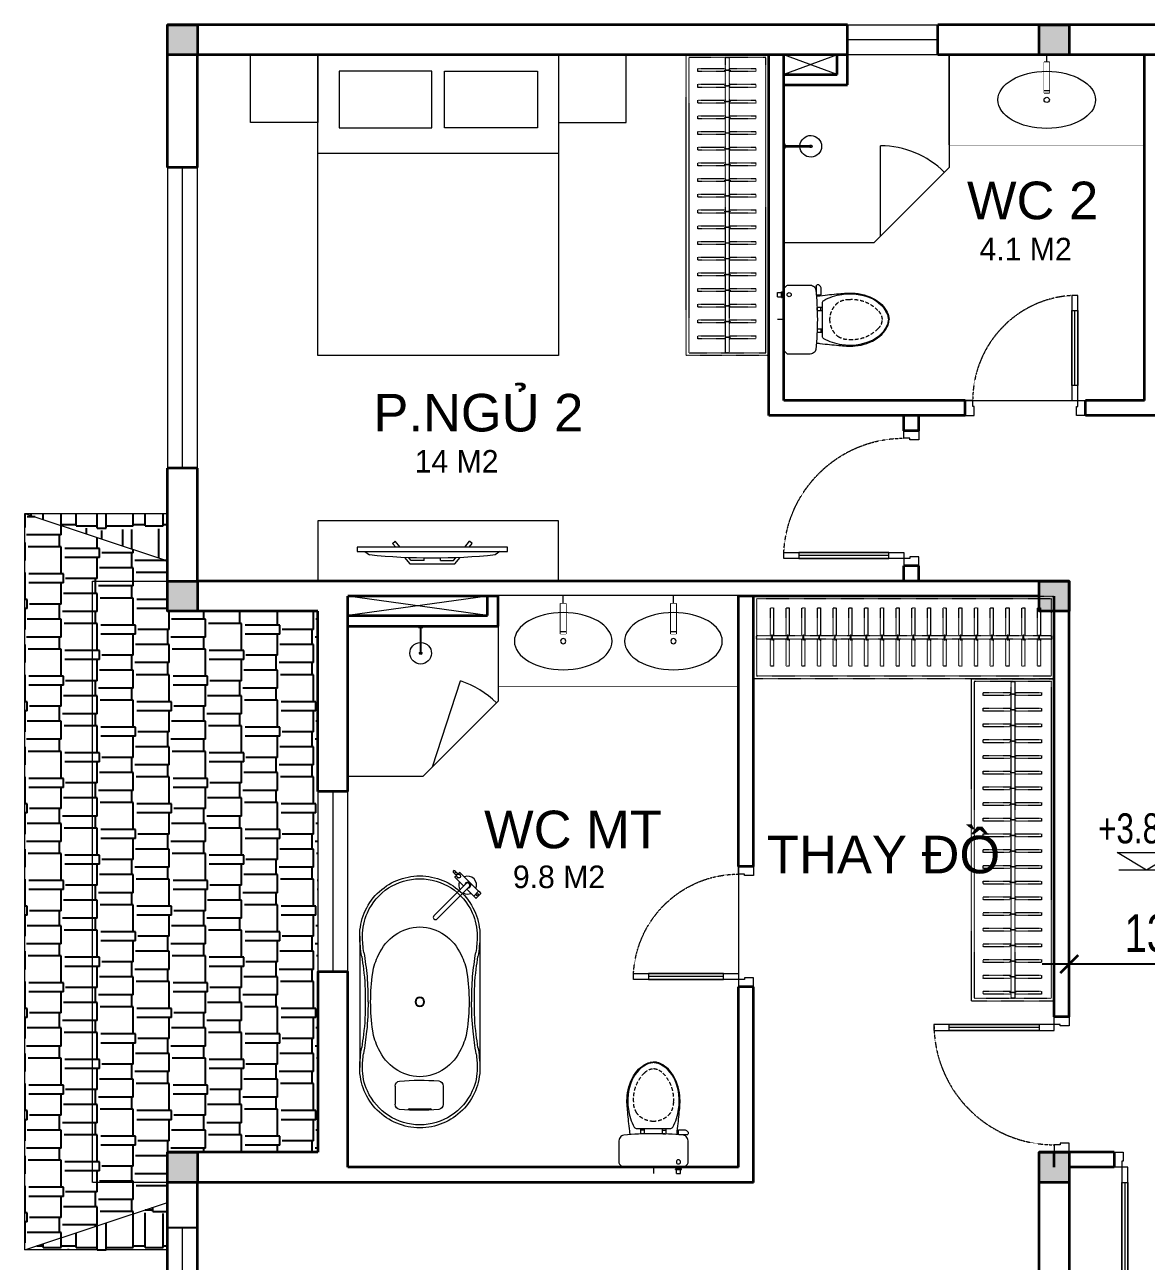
# Model space of a CAD drawing. Header units: millimetres. Extents: x 33748 to 451939, y -263262 to 62681.
# Drawn here: x 210159 to 217622, y -181150 to -172924 of the extents above; entities that cross this region are included whole.
import ezdxf

# ---------------------------------------------------------------- set-up
doc = ezdxf.new("R2010")
doc.units = ezdxf.units.MM
doc.header["$PDMODE"] = 98
for name, pattern in [('DASHED', [0.75, 0.5, -0.25]), ('HIDDEN', [0.375, 0.25, -0.125]), ('X-5M-G-MB PHONGNGU$0$HIDDEN2', [0.1875, 0.125, -0.0625]), ('xref-thap C (mb tang 32-2)$0$HIDDEN', [0.375, 0.25, -0.125]), ('Xref-VCMT-BT3 - tuong bao$0$HIDDEN', [0.375, 0.25, -0.125])]:
    doc.linetypes.add(name, pattern=pattern)
doc.layers.get('Defpoints').update_dxf_attribs({"color": 202, "lineweight": 13})
for name, color, linetype, lineweight in [('-CONCRETE', 1, 'Continuous', 35), ('-DOOR', 137, 'Continuous', 9), ('-FURNITURE', 46, 'Continuous', 9), ('-HIDE', 3, 'HIDDEN', 13), ('-KH', 143, 'Continuous', 13), ('-LINE1', 7, 'Continuous', 18), ('-TEXT', 7, 'Continuous', 15), ('-WALL', 4, 'Continuous', 35), ('Bighome_khuat', 251, 'DASHED', 5)]:
    doc.layers.add(name, color=color, linetype=linetype, lineweight=lineweight)
for name, color, linetype in [('-HATCH CONCRETE', 54, 'Continuous'), ('12. NET DIM', 9, 'Continuous'), ('13. NET HATCH', 252, 'Continuous'), ('TEXT25', 2, 'Continuous')]:
    doc.layers.add(name, color=color, linetype=linetype)
doc.styles.add('1', font='arial.ttf')
doc.styles.add('AVANH', font='', dxfattribs={"width": 0.8})
doc.styles.get("Standard").update_dxf_attribs({"font": 'arial.ttf'})
doc.styles.add('T1', font='', dxfattribs={"height": 200})
doc.styles.get('AVANH').set_extended_font_data('.VnAvantH')
doc.styles.get('T1').set_extended_font_data('VNgeometric Light')
doc.dimstyles.new('C_100A3', dxfattribs={"dimscale": 100, "dimtxt": 2.5, "dimasz": 1.2, "dimexe": 1.8, "dimexo": 0, "dimgap": 0.75, "dimtad": 1, "dimdec": 0, "dimzin": 0, "dimdsep": 46, "dimtxsty": 'AVANH', "dimblk": 'ARCHTICK', "dimcen": 0, "dimdle": 1.8, "dimclrd": 256, "dimclre": 256, "dimclrt": 7, "dimadec": 0, "dimazin": 0, "dimtfac": 0.0001, "dimtdec": 0, "dimtix": 1, "dimtmove": 2, "dimatfit": 3, "dimldrblk": 'ARCHTICK', "dimfxl": 1.8, "dimtolj": 1, "dimtzin": 0, "dimarcsym": 0})

# ---------------------------------------------------------------- blocks, each defined once
blk = doc.blocks.new('Sink_Cicle')
blk.add_lwpolyline([(17.5, -50), (-17.5, -50), (-17.5, -252.3), (17.5, -252.3)], close=True)
blk.add_circle((0, -300), 17.5)
at = {"layer": 'Defpoints'}
blk.add_line((0, -100), (0, 0), dxfattribs=at)
blk.add_wipeout([(17.5, -50), (-17.5, -50), (-17.5, -252.3), (17.5, -252.3)])
at = {"layer": '-FURNITURE', "linetype": 'Continuous'}
blk.add_ellipse((0, -300), major_axis=(-325, 0), ratio=0.584615, dxfattribs=at)
blk.add_line((-17.5, -237.3), (17.5, -237.3))
blk = doc.blocks.new('*U256')
at = {"ltscale": 300}
blk.add_lwpolyline([(0, 0), (1300, 0), (1300, -600), (0, -600)], close=True, dxfattribs=at)
blk.add_wipeout([(0, 0), (1300, 0), (1300, -600), (0, -600)], dxfattribs=at)
blk.add_blockref('Sink_Cicle', (650, 0), dxfattribs=at)
blk = doc.blocks.new('A$C52EE6B0C')
for p, q in [((-17.21, 15.73), (17.22, 15.73)), ((-17.21, -15.76), (17.25, -15.76))]:
    blk.add_line(p, q)
for radius in [1.2, 1.06]:
    blk.add_circle((0, -0.01), radius)
for centre, radius, start, end in [((-17.24, -0.01), 15.75, 90, 180.006), ((-17.21, 0), 15.03, 114.0143, 180.0588), ((-17.26, 0.1), 14.92, 89.8926, 114.0143), ((-18.18, -21.57), 37.31, 80.3254, 88.5595), ((-17.86, -16.41), 31.44, 80.9553, 88.8517), ((3.49, 116.01), 102.69, 260.8064, 264.3565), ((10, 158.8), 145.24, 261.3218, 262.6566), ((-0.88, 77.07), 62.8, 262.9723, 270.8035), ((-0.44, 89.41), 75.84, 265.3361, 270.3355), ((0.89, 77.07), 62.8, 269.1965, 277.0277), ((0.58, 84.46), 70.9, 269.5363, 275.751), ((-18.44, 226.88), 214.55, 276.9922, 278.5968), ((-9.99, 158.8), 145.24, 277.3434, 278.6782), ((18.19, -21.57), 37.31, 91.4405, 99.6746), ((17.5, -11.01), 26.04, 90.5716, 98.5262), ((17.38, 0.65), 14.38, 65.524, 90.5716), ((17.25, -0.01), 15.75, 359.994, 90), ((17.03, -0.12), 15.22, 0.4019, 65.524), ((-7.45, -0.4), 12.19, 113.3669, 178.172), ((-5.42, -2.21), 14.69, 98.5198, 117.8513), ((-0.26, -36.68), 49.55, 89.6984, 98.5198), ((0.27, -36.68), 49.55, 81.4802, 90.3016), ((5.43, -2.21), 14.69, 62.1487, 81.4802), ((7.46, -0.4), 12.19, 1.828, 66.6331), ((28.3, 2.77), 0.286, 160.8079, 185.6776), ((1.03, 0.06), 27.11, 359.8448, 5.6776), ((28.15, 2.82), 0.123, 123.4741, 160.8079), ((28.12, 2.87), 0.0732, 85.7912, 123.4741), ((28.11, 2.83), 0.109, 39.0943, 85.7912), ((27.99, 2.72), 0.275, 4.9413, 41.0024), ((1.84, 0.05), 26.56, 359.8607, 5.8154), ((-17.24, -0.02), 15.75, 179.994, 270), ((-17.21, -0.03), 15.03, 179.9411, 245.9857), ((-7.45, 0.37), 12.19, 181.828, 246.6331), ((7.46, 0.37), 12.19, 293.3669, 358.172), ((17.25, -0.02), 15.75, 270, 0.006), ((17.03, 0.09), 15.22, 294.476, 359.5981), ((1.03, -0.09), 27.11, 354.3224, 0.1552), ((28.3, -2.8), 0.286, 174.3224, 199.1921), ((28.15, -2.85), 0.123, 199.1921, 236.5259), ((28.12, -2.89), 0.0732, 236.5259, 274.2088), ((28.11, -2.86), 0.109, 274.2088, 320.9057), ((27.99, -2.75), 0.275, 318.9976, 355.0587), ((1.84, -0.08), 26.56, 354.1846, 0.1393), ((-5.42, 2.18), 14.69, 242.1487, 261.4802), ((-0.26, 36.65), 49.55, 261.4802, 270.3016), ((0.27, 36.65), 49.55, 269.6984, 278.5198), ((5.43, 2.18), 14.69, 278.5198, 297.8513), ((-17.26, -0.13), 14.92, 245.9857, 270.1074), ((-18.18, 21.54), 37.31, 271.4405, 279.6746), ((-17.86, 16.38), 31.44, 271.1483, 279.0447), ((3.49, -116.04), 102.69, 95.6435, 99.1936), ((10, -158.82), 145.24, 97.3434, 98.6782), ((-0.88, -77.1), 62.8, 89.1965, 97.0277), ((-0.44, -89.44), 75.84, 89.6645, 94.6639), ((0.58, -84.49), 70.9, 84.249, 90.4637), ((0.89, -77.1), 62.8, 82.9723, 90.8035), ((-18.44, -226.91), 214.55, 81.4032, 83.0078), ((-9.99, -158.82), 145.24, 81.3218, 82.6566), ((18.19, 21.54), 37.31, 260.3254, 268.5595), ((17.5, 10.99), 26.04, 261.4738, 269.4284), ((17.38, -0.67), 14.38, 269.4284, 294.476)]:
    blk.add_arc(centre, radius, start, end)
at = {"layer": 'Defpoints'}
for tag, p in [('MODELNUMBER', (0, 0)), ('TRADENAME', (0, 0)), ('PRODUCT', (0, 0)), ('MATERIAL', (0, -0.01))]:
    blk.add_attdef(tag, p, '', height=0.001, dxfattribs=at)
blk = doc.blocks.new('A$C4D835AF5')
at = {"layer": '-FURNITURE', "ltscale": 8}
for p, q in [((-3.94, 0.33), (-3.94, 0.87)), ((-3.86, 0.31), (-3.92, 0.31)), ((3.15, 0.91), (-3.9, 0.91)), ((-3.55, 0.46), (-3.55, 0.49)), ((-3.34, 0.49), (-3.34, 0.46)), ((-0.59, 0), (-0.59, -12.09)), ((0.59, 0), (0.59, -12.09)), ((3.15, -0.91), (3.15, 0.91)), ((3.17, 0.9), (3.15, 0.9)), ((3.17, -0.9), (3.17, 0.9)), ((3.19, 0.91), (3.98, 0.91)), ((4, -0.89), (4, 0.89)), ((-3.94, -0.87), (-3.94, -0.33)), ((-3.86, -0.31), (-3.92, -0.31)), ((-0.59, -0.91), (-3.9, -0.91)), ((-3.7, -0.45), (-3.7, -0.42)), ((-3.63, -0.46), (-3.62, -0.45)), ((-3.59, -0.47), (-3.59, -0.46)), ((-3.52, -0.47), (-3.52, -0.47)), ((-3.48, -0.49), (-3.49, -0.47)), ((-3.41, -0.49), (-3.4, -0.47)), ((-3.37, -0.47), (-3.37, -0.47)), ((-3.3, -0.47), (-3.3, -0.46)), ((-3.26, -0.46), (-3.27, -0.45)), ((-3.19, -0.45), (-3.19, -0.42)), ((3.15, -0.91), (0.59, -0.91)), ((3.17, -0.9), (3.15, -0.9)), ((3.19, -0.91), (3.98, -0.91))]:
    blk.add_line(p, q, dxfattribs=at)
for radius in [0.311, 0.264]:
    blk.add_circle((3.58, 0), radius, dxfattribs=at)
for centre, radius, start, end in [((-5.16, 0), 0.25, 92.2606, 178.0931), ((-5.17, -0.01), 0.24, 175.3989, 267.6837), ((-5.41, -2528.91), 2529.16, 89.96608, 89.99458), ((-3.9, 0.87), 0.0394, 90, 180), ((-3.92, 0.33), 0.0197, 180, 270), ((-3.44, -0.18), 0.68, 90.0156, 98.8981), ((-3.45, -0.18), 0.68, 81.1019, 89.9843), ((0, 0), 2.36, 22.5403, 157.4597), ((0, 0), 0.787, 318.5904, 221.4096), ((0, 0), 0.591, 0, 180), ((3.19, 0.89), 0.0197, 90, 180), ((3.98, 0.89), 0.0197, 0, 90), ((-4.56, 275.44), 275.69, 269.8714, 270.1344), ((-3.92, -0.33), 0.0197, 90, 180), ((-3.9, -0.87), 0.0394, 180, 270), ((-3.69, -0.45), 0.0116, 184.9731, 258.0341), ((-3.65, -0.25), 0.212, 257.2816, 272.5837), ((-3.64, -0.45), 0.0113, 272.4657, 345.4476), ((-3.58, -0.47), 0.0111, 186.415, 247.4427), ((-3.54, -0.29), 0.191, 257.5175, 274.7853), ((-3.53, -0.47), 0.013, 270.8628, 343.9334), ((-3.47, -0.49), 0.0123, 192.379, 260.1423), ((-3.45, -0.3), 0.207, 262.2006, 277.9341), ((-3.42, -0.49), 0.0113, 277.3078, 350.62), ((-3.36, -0.47), 0.012, 194.1286, 259.0417), ((-3.34, -0.27), 0.209, 264.2063, 279.0284), ((-3.31, -0.47), 0.013, 269.1876, 350.2219), ((-3.25, -0.45), 0.0111, 194.1922, 261.8514), ((-3.24, -0.24), 0.225, 267.1756, 281.6728), ((-3.2, -0.45), 0.0128, 280.6032, 352.1474), ((0, 0), 2.36, 202.5403, 255.4906), ((0, 0), 2.36, 284.5093, 337.4597), ((3.19, -0.89), 0.0197, 180, 270), ((3.98, -0.89), 0.0197, 270, 0), ((0, -12.09), 0.591, 180, 0)]:
    blk.add_arc(centre, radius, start, end, dxfattribs=at)
blk.add_ellipse((-3.44, 0), major_axis=(0.555, 0), ratio=0.849194, dxfattribs=at)
for tag, p in [('MODELNUMBER', (0, 0.01)), ('TRADENAME', (0, 0.01)), ('PRODUCT', (0, 0.01)), ('MATERIAL', (0, 0))]:
    blk.add_attdef(tag, p, '', height=0.001, dxfattribs=at)
blk = doc.blocks.new('A$C513779E1')
at = {"layer": '-FURNITURE', "ltscale": 5}
for p, q in [((-155.7, -560.1), (-155.7, -682.4)), ((164.3, -560.8), (164.3, -681.6))]:
    blk.add_line(p, q, dxfattribs=at)
for centre, radius, start, end in [((-121.5, -559.8), 34.2, 97.7975, 180.47864), ((-0.7, -2204.4), 1683.2, 85.38531, 94.27463), ((130.1, -560.6), 34.2, 359.55879, 82.23993), ((-121.5, -682.7), 34.2, 179.46505, 262.14619), ((-1.1, 961.9), 1683.2, 265.73815, 274.62744), ((130.1, -681.9), 34.2, 277.70376, 0.3849)]:
    blk.add_arc(centre, radius, start, end, dxfattribs=at)
at = {"layer": '-FURNITURE', "ltscale": 8}
ref = blk.add_blockref('A$C4D835AF5', (-319.2, 776.1), dxfattribs=dict(at, xscale=-25.08682081009749, yscale=25.08682081009749, zscale=25.08682081009749, rotation=45))
ref.add_attrib('MODELNUMBER', 'K-T97328-4', (-319.3, 776.3), dxfattribs={"layer": 'Defpoints', "height": 0.0251, "rotation": 225})
ref.add_attrib('TRADENAME', 'PURIST', (-319.2, 776.3), dxfattribs={"layer": 'Defpoints', "height": 0.0251, "rotation": 225})
ref.add_attrib('PRODUCT', 'BATH FILLER', (-319.2, 776.2), dxfattribs={"layer": 'Defpoints', "height": 0.0251, "rotation": 225})
ref.add_attrib('MATERIAL', 'PREMIUM MATERIALS', (-319.2, 776.2), dxfattribs={"layer": 'Defpoints', "height": 0.0251, "rotation": 225})
at = {"layer": '-FURNITURE', "xscale": 25.39829667096628, "yscale": 25.39829667096628, "zscale": 25.39829667096628, "rotation": 270}
blk.add_blockref('A$C52EE6B0C', (0, 0), dxfattribs=at).add_auto_attribs({'MODELNUMBER': 'K-1800', 'TRADENAME': 'ABRAZO', 'PRODUCT': 'BATH', 'MATERIAL': 'LITHOCAST'})
blk = doc.blocks.new('shower')
for points in [[(180919.3, -32316.5), (180912.3, -32316.5), (180912.3, -32146.6), (180919.3, -32146.6)], [(180929.4, -32326.6), (180902.3, -32326.6), (180902.3, -32316.5), (180929.4, -32316.5)]]:
    blk.add_lwpolyline(points, close=True)
for radius, start, end in [(72, 272.79067, 267.20933), (8.35, 294.83554, 245.16446)]:
    blk.add_arc((180915.8, -32146.6), radius, start, end)
blk = doc.blocks.new('A$C18091ED7')
for p, q in [((0, -42.1), (0, 0)), ((146.1, -26.6), (179.2, -26.6)), ((146.1, -26.6), (146.1, -30.2)), ((146.1, -30.2), (165.8, -30.2)), ((153.1, -36.8), (146.1, -30.2)), ((152.3, 0), (152.3, -26.6)), ((152.3, 0), (179.2, 0)), ((153.1, -36.8), (165.8, -36.8)), ((153.1, -39.7), (153.1, -36.8)), ((153.1, -39.7), (178.4, -39.7)), ((153.1, -39.7), (178.4, -39.7)), ((153.1, -39.7), (153.1, -42.1)), ((185.4, -30.2), (165.8, -30.2)), ((178.4, -36.8), (165.8, -36.8)), ((185.4, -30.2), (178.4, -36.8)), ((178.4, -36.8), (178.4, -39.7)), ((178.4, -39.7), (178.4, -42.1)), ((179.2, 0), (179.2, -26.6)), ((179.2, -26.6), (185.4, -26.6)), ((185.4, -26.6), (185.4, -30.2)), ((-83.3, -267.4), (-83.3, -300)), ((-83.3, -278.5), (-83.3, -287.6)), ((-60.9, -290), (-83.3, -290)), ((-62.9, -265.4), (-81.3, -265.4)), ((-60.9, -267.4), (-60.9, -300)), ((60.9, -267.4), (60.9, -300)), ((60.9, -290), (83.3, -290)), ((62.9, -265.4), (81.3, -265.4)), ((83.3, -267.4), (83.3, -300)), ((83.3, -278.5), (83.3, -287.6)), ((165.4, -262), (165.4, -289.7)), ((167.9, -259.5), (228.1, -259.5)), ((167.9, -292.2), (206.7, -292.2)), ((230.6, -274.3), (230.6, -262))]:
    blk.add_line(p, q)
for points in [[(230, -218.5, -0.137407), (225.5, -234.6), (221.8, -240.7, -0.236081), (198.3, -255.5, -0.051961), (-198.3, -255.5, -0.236081), (-221.8, -240.7), (-225.5, -234.6, -0.137407), (-230, -218.5), (-230, -72, -0.198912), (-226.4, -63.2), (-208.9, -45.8, -0.198912), (-200.1, -42.1), (0, -42.1), (200.1, -42.1, -0.198912), (208.9, -45.8), (226.4, -63.2, -0.198912), (230, -72)], [(144.1, -619, -0.212405), (26.3, -734.5, -0.027685), (-0.6, -738.6, -0.022279), (-26.3, -734.5, -0.212405), (-144.1, -619, -0.142796), (-167.2, -428, -0.093005), (-127.9, -309.1, -0.256439), (-111.2, -300), (0, -300), (111.2, -300, -0.256439), (127.9, -309.1, -0.093005), (167.2, -428, -0.142796)]]:
    blk.add_lwpolyline(points, format="xyb", close=True)
at = {"linetype": 'xref-thap C (mb tang 32-2)$0$HIDDEN', "ltscale": 100}
blk.add_lwpolyline([(61, -669, -0.199031), (0, -698.8, -0.199031), (-61, -669, -0.218924), (-131.9, -478.3, -0.153791), (-112.5, -404, -0.236701), (0, -347.6, -0.236701), (112.5, -404, -0.153791), (131.9, -478.3, -0.218924)], format="xyb", close=True, dxfattribs=at)
blk.add_circle((165.8, -78.4), 13.9)
for centre, radius, start, end in [((-81.3, -267.4), 1.98, 90, 180), ((-62.9, -267.4), 1.98, 0, 90), ((62.9, -267.4), 1.98, 90, 180), ((81.3, -267.4), 1.98, 0, 90), ((167.9, -262), 2.47, 90, 180), ((167.9, -289.7), 2.47, 180, 270), ((206.7, -276.7), 15.5, 270, 306.46585), ((168.4, -224.8), 80.1, 306.46585, 320.31229), ((228.1, -274.3), 2.47, 320.31229, 0)]:
    blk.add_arc(centre, radius, start, end)
for points in [[(-155.6, -259.5), (-156.6, -267.3), (-164.3, -328.4), (-169.2, -385.1), (-183.7, -527.8), (-135.6, -679.1), (-50.3, -735.2), (-19.7, -741.1), (0, -743.7)], [(155.6, -259.5), (156.6, -267.3), (164.3, -328.4), (169.2, -385.1), (183.7, -527.8), (135.6, -679.1), (50.3, -735.2), (19.7, -741.1), (0, -743.7)]]:
    blk.add_open_spline(points, degree=3, knots=[130.613938, 130.613938, 130.613938, 130.613938, 152.852109, 311.129351, 417.703951, 561.383393, 697.692632, 710.812262, 710.812262, 710.812262, 710.812262])
blk = doc.blocks.new('*U52')
at = {"color": 251}
blk.add_line((-70, 100), (-70, 600), dxfattribs=at)
for points in [[(-50, 0), (-50, 700), (-90, 700), (-90, 0)], [(-50, 100), (-90, 100), (-90, 600), (-50, 600)], [(-800, -100), (-740, -100), (-740, -40), (-750, -40), (-750, 0), (-800, 0)], [(0, -100), (-60, -100), (-60, -40), (-50, -40), (-50, 0), (0, 0)]]:
    blk.add_lwpolyline(points, close=True)
at = {"layer": 'Bighome_khuat', "linetype": 'Xref-VCMT-BT3 - tuong bao$0$HIDDEN'}
blk.add_arc((-50, 0), 700, 90, 180, dxfattribs=at)
blk = doc.blocks.new('DANH COT')
at = {"layer": '-KH'}
blk.add_line((0, 0), (368.1, 0), dxfattribs=at)
blk.add_lwpolyline([(379.3, 117.8), (-11.2, 117.8), (184, 0)], close=True, dxfattribs=at)
blk.add_solid([(184, 0), (184, 117.8), (379.3, 117.8), (184, 0)], dxfattribs=at)
at = {"layer": '-TEXT', "style": '1', "width": 0.75}
blk.add_attdef('CAODO', (-142.1, 177.9), '', height=180, dxfattribs=at)
blk = doc.blocks.new('*U53')
at = {"color": 251}
blk.add_line((-70, 100), (-70, 700), dxfattribs=at)
for points in [[(-50, 0), (-50, 800), (-90, 800), (-90, 0)], [(-50, 100), (-90, 100), (-90, 700), (-50, 700)], [(-900, -100), (-840, -100), (-840, -40), (-850, -40), (-850, 0), (-900, 0)], [(0, -100), (-60, -100), (-60, -40), (-50, -40), (-50, 0), (0, 0)]]:
    blk.add_lwpolyline(points, close=True)
at = {"layer": 'Bighome_khuat', "linetype": 'Xref-VCMT-BT3 - tuong bao$0$HIDDEN'}
blk.add_arc((-50, 0), 800, 90, 180, dxfattribs=at)
blk = doc.blocks.new('A$C32e20c34')
blk.add_line((657, 2050), (657, 450))
for points in [[(0, 2050), (450, 2050), (450, 2500), (0, 2500)], [(109, 1910), (485.5, 1910), (485.5, 1292.5), (109, 1292.5)], [(109, 590), (485.5, 590), (485.5, 1207.5), (109, 1207.5)], [(0, 450), (450, 450), (450, 0), (0, 0)]]:
    blk.add_lwpolyline(points, close=True)
blk.add_lwpolyline([(0, 2050), (2000, 2050), (2000, 450), (0, 450), (0, 2050)])
blk = doc.blocks.new('XR.MB.LM123$0$tvi 1')
blk.add_lwpolyline([(28.5, 0), (28.5, -1000), (0, -1000), (0, 0)], close=True)
for points in [[(28.5, -50.3), (52.4, -80.9)], [(-24.1, -235.6), (-39.1, -251.8)], [(0, -256), (-24.1, -235.6)], [(0, -284.8), (-39.1, -251.8)], [(69.7, -315.1), (111.2, -350.3), (111.2, -649.7), (69.7, -684.9)], [(89.1, -445.7), (89.1, -360), (70.9, -344.6)], [(89.1, -445.7), (73.5, -445.7)], [(89.1, -554.3), (89.1, -640), (70.9, -655.4)], [(89.1, -554.3), (73.5, -554.3)], [(0, -715.2), (-39.1, -748.2)], [(-24.1, -764.4), (-39.1, -748.2)], [(0, -744), (-24.1, -764.4)], [(28.5, -949.7), (52.4, -919.1)]]:
    blk.add_lwpolyline(points)
blk.add_arc((-4025.2, -500), 4099, 354.13109, 5.86891)
blk = doc.blocks.new('*U260')
at = {"linetype": 'X-5M-G-MB PHONGNGU$0$HIDDEN2'}
for points in [[(0, 600), (0, 0), (2182.2, 0), (2182.2, 600)], [(2162.2, 580), (2162.2, 20), (20, 20), (20, 580)], [(2162.2, 286.7), (2162.2, 313.1), (20, 313.1), (20, 286.7)], [(113.8, 319.2), (109.4, 319.2), (109.4, 280.4), (113.8, 280.4)], [(227.8, 319.2), (223.4, 319.2), (223.4, 280.4), (227.8, 280.4)], [(341.8, 319.2), (337.4, 319.2), (337.4, 280.4), (341.8, 280.4)], [(455.8, 319.2), (451.4, 319.2), (451.4, 280.4), (455.8, 280.4)], [(569.8, 319.2), (565.4, 319.2), (565.4, 280.4), (569.8, 280.4)], [(683.8, 319.2), (679.4, 319.2), (679.4, 280.4), (683.8, 280.4)], [(797.8, 319.2), (793.4, 319.2), (793.4, 280.4), (797.8, 280.4)], [(911.8, 319.2), (907.4, 319.2), (907.4, 280.4), (911.8, 280.4)], [(1025.8, 319.2), (1021.4, 319.2), (1021.4, 280.4), (1025.8, 280.4)], [(1139.8, 319.2), (1135.4, 319.2), (1135.4, 280.4), (1139.8, 280.4)], [(1253.8, 319.2), (1249.4, 319.2), (1249.4, 280.4), (1253.8, 280.4)], [(1367.8, 319.2), (1363.4, 319.2), (1363.4, 280.4), (1367.8, 280.4)], [(1481.8, 319.2), (1477.4, 319.2), (1477.4, 280.4), (1481.8, 280.4)], [(1595.8, 319.2), (1591.4, 319.2), (1591.4, 280.4), (1595.8, 280.4)], [(1709.8, 319.2), (1705.4, 319.2), (1705.4, 280.4), (1709.8, 280.4)], [(1823.8, 319.2), (1819.4, 319.2), (1819.4, 280.4), (1823.8, 280.4)], [(1937.8, 319.2), (1933.4, 319.2), (1933.4, 280.4), (1937.8, 280.4)], [(2051.8, 319.2), (2047.4, 319.2), (2047.4, 280.4), (2051.8, 280.4)]]:
    blk.add_lwpolyline(points, close=True, dxfattribs=at)
for points in [[(122.2, 313.1), (122.2, 515.2), (100.2, 515.2), (100.2, 313.1)], [(236.2, 313.1), (236.2, 515.2), (214.2, 515.2), (214.2, 313.1)], [(350.2, 313.1), (350.2, 515.2), (328.2, 515.2), (328.2, 313.1)], [(464.2, 313.1), (464.2, 515.2), (442.2, 515.2), (442.2, 313.1)], [(578.2, 313.1), (578.2, 515.2), (556.2, 515.2), (556.2, 313.1)], [(692.2, 313.1), (692.2, 515.2), (670.2, 515.2), (670.2, 313.1)], [(806.2, 313.1), (806.2, 515.2), (784.2, 515.2), (784.2, 313.1)], [(920.2, 313.1), (920.2, 515.2), (898.2, 515.2), (898.2, 313.1)], [(1034.2, 313.1), (1034.2, 515.2), (1012.2, 515.2), (1012.2, 313.1)], [(1148.2, 313.1), (1148.2, 515.2), (1126.2, 515.2), (1126.2, 313.1)], [(1262.2, 313.1), (1262.2, 515.2), (1240.2, 515.2), (1240.2, 313.1)], [(1376.2, 313.1), (1376.2, 515.2), (1354.2, 515.2), (1354.2, 313.1)], [(1490.2, 313.1), (1490.2, 515.2), (1468.2, 515.2), (1468.2, 313.1)], [(1604.2, 313.1), (1604.2, 515.2), (1582.2, 515.2), (1582.2, 313.1)], [(1718.2, 313.1), (1718.2, 515.2), (1696.2, 515.2), (1696.2, 313.1)], [(1832.2, 313.1), (1832.2, 515.2), (1810.2, 515.2), (1810.2, 313.1)], [(1946.2, 313.1), (1946.2, 515.2), (1924.2, 515.2), (1924.2, 313.1)], [(2060.2, 313.1), (2060.2, 515.2), (2038.2, 515.2), (2038.2, 313.1)], [(100.2, 286.7), (100.2, 92.1), (122.2, 92.1), (122.2, 286.7)], [(214.2, 286.7), (214.2, 92.1), (236.2, 92.1), (236.2, 286.7)], [(328.2, 286.7), (328.2, 92.1), (350.2, 92.1), (350.2, 286.7)], [(442.2, 286.7), (442.2, 92.1), (464.2, 92.1), (464.2, 286.7)], [(556.2, 286.7), (556.2, 92.1), (578.2, 92.1), (578.2, 286.7)], [(670.2, 286.7), (670.2, 92.1), (692.2, 92.1), (692.2, 286.7)], [(784.2, 286.7), (784.2, 92.1), (806.2, 92.1), (806.2, 286.7)], [(898.2, 286.7), (898.2, 92.1), (920.2, 92.1), (920.2, 286.7)], [(1012.2, 286.7), (1012.2, 92.1), (1034.2, 92.1), (1034.2, 286.7)], [(1126.2, 286.7), (1126.2, 92.1), (1148.2, 92.1), (1148.2, 286.7)], [(1240.2, 286.7), (1240.2, 92.1), (1262.2, 92.1), (1262.2, 286.7)], [(1354.2, 286.7), (1354.2, 92.1), (1376.2, 92.1), (1376.2, 286.7)], [(1468.2, 286.7), (1468.2, 92.1), (1490.2, 92.1), (1490.2, 286.7)], [(1582.2, 286.7), (1582.2, 92.1), (1604.2, 92.1), (1604.2, 286.7)], [(1696.2, 286.7), (1696.2, 92.1), (1718.2, 92.1), (1718.2, 286.7)], [(1810.2, 286.7), (1810.2, 92.1), (1832.2, 92.1), (1832.2, 286.7)], [(1924.2, 286.7), (1924.2, 92.1), (1946.2, 92.1), (1946.2, 286.7)], [(2038.2, 286.7), (2038.2, 92.1), (2060.2, 92.1), (2060.2, 286.7)]]:
    blk.add_lwpolyline(points, dxfattribs=at)
blk = doc.blocks.new('*U96')
at = {"linetype": 'X-5M-G-MB PHONGNGU$0$HIDDEN2'}
for points in [[(0, 600), (0, 0), (2338.8, 0), (2338.8, 600)], [(2318.8, 580), (2318.8, 20), (20, 20), (20, 580)], [(2318.8, 286.7), (2318.8, 313.1), (20, 313.1), (20, 286.7)], [(113.8, 319.2), (109.4, 319.2), (109.4, 280.4), (113.8, 280.4)], [(227.8, 319.2), (223.4, 319.2), (223.4, 280.4), (227.8, 280.4)], [(341.8, 319.2), (337.4, 319.2), (337.4, 280.4), (341.8, 280.4)], [(455.8, 319.2), (451.4, 319.2), (451.4, 280.4), (455.8, 280.4)], [(569.8, 319.2), (565.4, 319.2), (565.4, 280.4), (569.8, 280.4)], [(683.8, 319.2), (679.4, 319.2), (679.4, 280.4), (683.8, 280.4)], [(797.8, 319.2), (793.4, 319.2), (793.4, 280.4), (797.8, 280.4)], [(911.8, 319.2), (907.4, 319.2), (907.4, 280.4), (911.8, 280.4)], [(1025.8, 319.2), (1021.4, 319.2), (1021.4, 280.4), (1025.8, 280.4)], [(1139.8, 319.2), (1135.4, 319.2), (1135.4, 280.4), (1139.8, 280.4)], [(1253.8, 319.2), (1249.4, 319.2), (1249.4, 280.4), (1253.8, 280.4)], [(1367.8, 319.2), (1363.4, 319.2), (1363.4, 280.4), (1367.8, 280.4)], [(1481.8, 319.2), (1477.4, 319.2), (1477.4, 280.4), (1481.8, 280.4)], [(1595.8, 319.2), (1591.4, 319.2), (1591.4, 280.4), (1595.8, 280.4)], [(1709.8, 319.2), (1705.4, 319.2), (1705.4, 280.4), (1709.8, 280.4)], [(1823.8, 319.2), (1819.4, 319.2), (1819.4, 280.4), (1823.8, 280.4)], [(1937.8, 319.2), (1933.4, 319.2), (1933.4, 280.4), (1937.8, 280.4)], [(2051.8, 319.2), (2047.4, 319.2), (2047.4, 280.4), (2051.8, 280.4)], [(2165.8, 319.2), (2161.4, 319.2), (2161.4, 280.4), (2165.8, 280.4)], [(2279.8, 319.2), (2275.4, 319.2), (2275.4, 280.4), (2279.8, 280.4)]]:
    blk.add_lwpolyline(points, close=True, dxfattribs=at)
for points in [[(122.2, 313.1), (122.2, 515.2), (100.2, 515.2), (100.2, 313.1)], [(236.2, 313.1), (236.2, 515.2), (214.2, 515.2), (214.2, 313.1)], [(350.2, 313.1), (350.2, 515.2), (328.2, 515.2), (328.2, 313.1)], [(464.2, 313.1), (464.2, 515.2), (442.2, 515.2), (442.2, 313.1)], [(578.2, 313.1), (578.2, 515.2), (556.2, 515.2), (556.2, 313.1)], [(692.2, 313.1), (692.2, 515.2), (670.2, 515.2), (670.2, 313.1)], [(806.2, 313.1), (806.2, 515.2), (784.2, 515.2), (784.2, 313.1)], [(920.2, 313.1), (920.2, 515.2), (898.2, 515.2), (898.2, 313.1)], [(1034.2, 313.1), (1034.2, 515.2), (1012.2, 515.2), (1012.2, 313.1)], [(1148.2, 313.1), (1148.2, 515.2), (1126.2, 515.2), (1126.2, 313.1)], [(1262.2, 313.1), (1262.2, 515.2), (1240.2, 515.2), (1240.2, 313.1)], [(1376.2, 313.1), (1376.2, 515.2), (1354.2, 515.2), (1354.2, 313.1)], [(1490.2, 313.1), (1490.2, 515.2), (1468.2, 515.2), (1468.2, 313.1)], [(1604.2, 313.1), (1604.2, 515.2), (1582.2, 515.2), (1582.2, 313.1)], [(1718.2, 313.1), (1718.2, 515.2), (1696.2, 515.2), (1696.2, 313.1)], [(1832.2, 313.1), (1832.2, 515.2), (1810.2, 515.2), (1810.2, 313.1)], [(1946.2, 313.1), (1946.2, 515.2), (1924.2, 515.2), (1924.2, 313.1)], [(2060.2, 313.1), (2060.2, 515.2), (2038.2, 515.2), (2038.2, 313.1)], [(2174.2, 313.1), (2174.2, 515.2), (2152.2, 515.2), (2152.2, 313.1)], [(2288.2, 313.1), (2288.2, 515.2), (2266.2, 515.2), (2266.2, 313.1)], [(100.2, 286.7), (100.2, 92.1), (122.2, 92.1), (122.2, 286.7)], [(214.2, 286.7), (214.2, 92.1), (236.2, 92.1), (236.2, 286.7)], [(328.2, 286.7), (328.2, 92.1), (350.2, 92.1), (350.2, 286.7)], [(442.2, 286.7), (442.2, 92.1), (464.2, 92.1), (464.2, 286.7)], [(556.2, 286.7), (556.2, 92.1), (578.2, 92.1), (578.2, 286.7)], [(670.2, 286.7), (670.2, 92.1), (692.2, 92.1), (692.2, 286.7)], [(784.2, 286.7), (784.2, 92.1), (806.2, 92.1), (806.2, 286.7)], [(898.2, 286.7), (898.2, 92.1), (920.2, 92.1), (920.2, 286.7)], [(1012.2, 286.7), (1012.2, 92.1), (1034.2, 92.1), (1034.2, 286.7)], [(1126.2, 286.7), (1126.2, 92.1), (1148.2, 92.1), (1148.2, 286.7)], [(1240.2, 286.7), (1240.2, 92.1), (1262.2, 92.1), (1262.2, 286.7)], [(1354.2, 286.7), (1354.2, 92.1), (1376.2, 92.1), (1376.2, 286.7)], [(1468.2, 286.7), (1468.2, 92.1), (1490.2, 92.1), (1490.2, 286.7)], [(1582.2, 286.7), (1582.2, 92.1), (1604.2, 92.1), (1604.2, 286.7)], [(1696.2, 286.7), (1696.2, 92.1), (1718.2, 92.1), (1718.2, 286.7)], [(1810.2, 286.7), (1810.2, 92.1), (1832.2, 92.1), (1832.2, 286.7)], [(1924.2, 286.7), (1924.2, 92.1), (1946.2, 92.1), (1946.2, 286.7)], [(2038.2, 286.7), (2038.2, 92.1), (2060.2, 92.1), (2060.2, 286.7)], [(2152.2, 286.7), (2152.2, 92.1), (2174.2, 92.1), (2174.2, 286.7)], [(2266.2, 286.7), (2266.2, 92.1), (2288.2, 92.1), (2288.2, 286.7)]]:
    blk.add_lwpolyline(points, dxfattribs=at)
blk = doc.blocks.new('_ARCHTICK')
at = {"const_width": 0.15}
blk.add_lwpolyline([(-0.5, -0.5), (0.5, 0.5)], dxfattribs=at)
blk = doc.blocks.new('*D861')
at = {"layer": '12. NET DIM', "lineweight": -2, "transparency": 16777216}
for p, q in [((217109.4, -179087.1), (217109.4, -179353)), ((218439.1, -179087.1), (218439.1, -179353)), ((218619.1, -179173), (216929.4, -179173))]:
    blk.add_line(p, q, dxfattribs=at)
at = {"layer": 'Defpoints', "color": 0, "transparency": 16777216}
for p in [(217109.4, -179087.1), (218439.1, -179087.1), (217109.4, -179173)]:
    blk.add_point(p, dxfattribs=at)
at = {"layer": '12. NET DIM', "lineweight": -2, "transparency": 16777216, "xscale": 120, "yscale": 120, "zscale": 120, "rotation": 180}
blk.add_blockref('_ARCHTICK', (217109.4, -179173), dxfattribs=at)
at = {"layer": '12. NET DIM', "lineweight": -2, "transparency": 16777216, "xscale": 120, "yscale": 120, "zscale": 120}
blk.add_blockref('_ARCHTICK', (218439.1, -179173), dxfattribs=at)
at = {"layer": '12. NET DIM', "color": 7, "transparency": 16777216, "insert": (217774.2, -178968.7), "char_height": 250, "attachment_point": 5, "style": 'AVANH'}
blk.add_mtext('\\A1;1330', dxfattribs=at)
blk = doc.blocks.new('*U59')
at = {"linetype": 'X-5M-G-MB PHONGNGU$0$HIDDEN2'}
for points in [[(0, 600), (0, 0), (2181.8, 0), (2181.8, 600)], [(2161.8, 580), (2161.8, 20), (20, 20), (20, 580)], [(2161.8, 286.7), (2161.8, 313.1), (20, 313.1), (20, 286.7)], [(113.8, 319.2), (109.4, 319.2), (109.4, 280.4), (113.8, 280.4)], [(227.8, 319.2), (223.4, 319.2), (223.4, 280.4), (227.8, 280.4)], [(341.8, 319.2), (337.4, 319.2), (337.4, 280.4), (341.8, 280.4)], [(455.8, 319.2), (451.4, 319.2), (451.4, 280.4), (455.8, 280.4)], [(569.8, 319.2), (565.4, 319.2), (565.4, 280.4), (569.8, 280.4)], [(683.8, 319.2), (679.4, 319.2), (679.4, 280.4), (683.8, 280.4)], [(797.8, 319.2), (793.4, 319.2), (793.4, 280.4), (797.8, 280.4)], [(911.8, 319.2), (907.4, 319.2), (907.4, 280.4), (911.8, 280.4)], [(1025.8, 319.2), (1021.4, 319.2), (1021.4, 280.4), (1025.8, 280.4)], [(1139.8, 319.2), (1135.4, 319.2), (1135.4, 280.4), (1139.8, 280.4)], [(1253.8, 319.2), (1249.4, 319.2), (1249.4, 280.4), (1253.8, 280.4)], [(1367.8, 319.2), (1363.4, 319.2), (1363.4, 280.4), (1367.8, 280.4)], [(1481.8, 319.2), (1477.4, 319.2), (1477.4, 280.4), (1481.8, 280.4)], [(1595.8, 319.2), (1591.4, 319.2), (1591.4, 280.4), (1595.8, 280.4)], [(1709.8, 319.2), (1705.4, 319.2), (1705.4, 280.4), (1709.8, 280.4)], [(1823.8, 319.2), (1819.4, 319.2), (1819.4, 280.4), (1823.8, 280.4)], [(1937.8, 319.2), (1933.4, 319.2), (1933.4, 280.4), (1937.8, 280.4)], [(2051.8, 319.2), (2047.4, 319.2), (2047.4, 280.4), (2051.8, 280.4)]]:
    blk.add_lwpolyline(points, close=True, dxfattribs=at)
for points in [[(122.2, 313.1), (122.2, 515.2), (100.2, 515.2), (100.2, 313.1)], [(236.2, 313.1), (236.2, 515.2), (214.2, 515.2), (214.2, 313.1)], [(350.2, 313.1), (350.2, 515.2), (328.2, 515.2), (328.2, 313.1)], [(464.2, 313.1), (464.2, 515.2), (442.2, 515.2), (442.2, 313.1)], [(578.2, 313.1), (578.2, 515.2), (556.2, 515.2), (556.2, 313.1)], [(692.2, 313.1), (692.2, 515.2), (670.2, 515.2), (670.2, 313.1)], [(806.2, 313.1), (806.2, 515.2), (784.2, 515.2), (784.2, 313.1)], [(920.2, 313.1), (920.2, 515.2), (898.2, 515.2), (898.2, 313.1)], [(1034.2, 313.1), (1034.2, 515.2), (1012.2, 515.2), (1012.2, 313.1)], [(1148.2, 313.1), (1148.2, 515.2), (1126.2, 515.2), (1126.2, 313.1)], [(1262.2, 313.1), (1262.2, 515.2), (1240.2, 515.2), (1240.2, 313.1)], [(1376.2, 313.1), (1376.2, 515.2), (1354.2, 515.2), (1354.2, 313.1)], [(1490.2, 313.1), (1490.2, 515.2), (1468.2, 515.2), (1468.2, 313.1)], [(1604.2, 313.1), (1604.2, 515.2), (1582.2, 515.2), (1582.2, 313.1)], [(1718.2, 313.1), (1718.2, 515.2), (1696.2, 515.2), (1696.2, 313.1)], [(1832.2, 313.1), (1832.2, 515.2), (1810.2, 515.2), (1810.2, 313.1)], [(1946.2, 313.1), (1946.2, 515.2), (1924.2, 515.2), (1924.2, 313.1)], [(2060.2, 313.1), (2060.2, 515.2), (2038.2, 515.2), (2038.2, 313.1)], [(100.2, 286.7), (100.2, 92.1), (122.2, 92.1), (122.2, 286.7)], [(214.2, 286.7), (214.2, 92.1), (236.2, 92.1), (236.2, 286.7)], [(328.2, 286.7), (328.2, 92.1), (350.2, 92.1), (350.2, 286.7)], [(442.2, 286.7), (442.2, 92.1), (464.2, 92.1), (464.2, 286.7)], [(556.2, 286.7), (556.2, 92.1), (578.2, 92.1), (578.2, 286.7)], [(670.2, 286.7), (670.2, 92.1), (692.2, 92.1), (692.2, 286.7)], [(784.2, 286.7), (784.2, 92.1), (806.2, 92.1), (806.2, 286.7)], [(898.2, 286.7), (898.2, 92.1), (920.2, 92.1), (920.2, 286.7)], [(1012.2, 286.7), (1012.2, 92.1), (1034.2, 92.1), (1034.2, 286.7)], [(1126.2, 286.7), (1126.2, 92.1), (1148.2, 92.1), (1148.2, 286.7)], [(1240.2, 286.7), (1240.2, 92.1), (1262.2, 92.1), (1262.2, 286.7)], [(1354.2, 286.7), (1354.2, 92.1), (1376.2, 92.1), (1376.2, 286.7)], [(1468.2, 286.7), (1468.2, 92.1), (1490.2, 92.1), (1490.2, 286.7)], [(1582.2, 286.7), (1582.2, 92.1), (1604.2, 92.1), (1604.2, 286.7)], [(1696.2, 286.7), (1696.2, 92.1), (1718.2, 92.1), (1718.2, 286.7)], [(1810.2, 286.7), (1810.2, 92.1), (1832.2, 92.1), (1832.2, 286.7)], [(1924.2, 286.7), (1924.2, 92.1), (1946.2, 92.1), (1946.2, 286.7)], [(2038.2, 286.7), (2038.2, 92.1), (2060.2, 92.1), (2060.2, 286.7)]]:
    blk.add_lwpolyline(points, dxfattribs=at)
blk = doc.blocks.new('A$C5C575821')
at = {"layer": '-CONCRETE'}
h = blk.add_hatch(color=256, dxfattribs=at)
h.dxf.hatch_style = 1
h.paths.add_polyline_path([(0, 200), (0, 0), (200, 0), (200, 200)])
blk.add_lwpolyline([(0, 0), (200, 0), (200, 200), (0, 200)], close=True, dxfattribs=at)

msp = doc.modelspace()

# ---------------------------------------------------------------- hatches: boundary and pattern name
at = {"layer": '13. NET HATCH'}
h = msp.add_hatch(dxfattribs=at)
h.set_pattern_fill('MAIGO-02', color=256, scale=20)
h.set_pattern_definition([(0, (-24319.16, -61058), (510, 240), [120, -100, 140, -60, 180, -80]), (0, (-24199.16, -61048), (510, 240), [100, -380, 80, -120]), (0, (-23959.16, -61073), (510, 240), [60, -620]), (90, (-24319.16, -61058), (-170, 240), [230, -730]), (90, (-24199.16, -61058), (-170, 240), [225, -735]), (90, (-24099.16, -61058), (-170, 240), [210, -750]), (90, (-23959.16, -61073), (-170, 240), [230, -730]), (90, (-23899.16, -61073), (-170, 240), [230, -730]), (90, (-23719.16, -61058), (-170, 240), [220, -740])])
h.paths.add_polyline_path([(211109.1, -176491.3), (211109.1, -176174.6), (210159.1, -176174.6)])
h.paths.add_polyline_path([(210159.1, -181074.6), (211109.1, -181074.6), (211109.1, -180758)])
h = msp.add_hatch(dxfattribs=at)
h.set_pattern_fill('MAIGO-02', color=256, scale=20, angle=90)
h.set_pattern_definition([(90, (-24319.16, -61058), (-240, 510), [120, -100, 140, -60, 180, -80]), (90, (-24329.16, -60938), (-240, 510), [100, -380, 80, -120]), (90, (-24304.16, -60698), (-240, 510), [60, -620]), (180, (-24319.16, -61058), (-240, -170), [230, -730]), (180, (-24319.16, -60938), (-240, -170), [225, -735]), (180, (-24319.16, -60838), (-240, -170), [210, -750]), (180, (-24304.16, -60698), (-240, -170), [230, -730]), (180, (-24304.16, -60638), (-240, -170), [230, -730]), (180, (-24319.16, -60458), (-240, -170), [220, -740])])
h.paths.add_polyline_path([(211109.1, -180424.6), (212109.1, -180424.6), (212109.1, -176824.6), (211109.1, -176824.6), (211109.1, -176491.3), (210159.1, -176174.6), (210159.1, -181074.6), (211109.1, -180758)])

# ---------------------------------------------------------------- linework, layer by layer
at = {"layer": '-DOOR'}
for points in [[(215634.7, -172924.3), (216234.7, -172924.3), (216234.7, -173124.3), (215634.7, -173124.3)], [(211309.1, -173874.5), (211109.1, -173874.5), (211109.1, -175874.5), (211309.1, -175874.5)], [(212109.1, -179224.6), (212309.1, -179224.6), (212309.1, -178024.6), (212109.1, -178024.6)]]:
    msp.add_lwpolyline(points, close=True, dxfattribs=at)
for points in [[(216234.7, -173024.3), (215634.7, -173024.3)], [(211209.1, -175874.5), (211209.1, -173874.5)], [(216417, -175424.6), (217217, -175424.6)], [(212209.1, -178024.6), (212209.1, -179224.6)], [(214909.1, -178524.6), (214909.1, -179324.6)], [(211209.1, -181724.6), (211209.1, -180924.6)]]:
    msp.add_lwpolyline(points, dxfattribs=at)
at = {"layer": '-FURNITURE'}
for points in [[(215564.7, -173254.3), (215209.4, -173124.3)], [(215564.7, -173124.3), (215209.4, -173254.3)], [(215853.7, -174330.1), (215853.7, -173730.1)], [(213239.1, -176854.6), (212309.1, -176724.6)], [(213239.1, -176724.6), (212309.1, -176854.6)], [(212873.4, -177860.3), (213058.3, -177289.5)]]:
    msp.add_lwpolyline(points, dxfattribs=at)
for points in [[(212110.3, -176224.6), (212110.3, -176624.6), (213710.3, -176624.6), (213710.3, -176224.6)], [(214909.1, -176724.6), (213309.1, -176724.6), (213309.1, -177324.6), (214909.1, -177324.6)]]:
    msp.add_lwpolyline(points, close=True, dxfattribs=at)
at = {"layer": '-HATCH CONCRETE'}
msp.add_lwpolyline([(211109.1, -180924.6), (211309.1, -180924.6), (211309.1, -181724.6), (211109.1, -181724.6)], close=True, dxfattribs=at)
at = {"layer": '-HIDE', "ltscale": 10}
msp.add_lwpolyline([(211109.1, -180624.6), (210609.1, -180624.6), (210609.1, -176624.6), (211109.1, -176624.6)], dxfattribs=at)
at = {"layer": '-LINE1'}
for points in [[(211109.1, -181074.6), (210159.1, -181074.6), (210159.1, -176174.6), (211109.1, -176174.6)], [(210159.1, -176174.6), (211109.1, -176491.3)], [(210159.1, -181074.6), (211109.1, -180758)]]:
    msp.add_lwpolyline(points, dxfattribs=at)
at = {"layer": '-WALL'}
for p, q in [((211109.1, -173874.5), (211109.1, -172924.3)), ((215634.7, -172924.3), (211109.1, -172924.3)), ((215634.7, -173124.3), (215634.7, -172924.3)), ((218265.1, -172924.3), (216234.7, -172924.3)), ((216234.7, -173124.3), (216234.7, -172924.3)), ((211309.1, -173874.5), (211309.1, -173124.3)), ((215634.7, -173124.3), (211309.1, -173124.3)), ((215109.4, -175524.6), (215109.4, -173124.3)), ((215209.4, -175424.6), (215209.4, -173124.3)), ((215564.7, -173254.3), (215564.7, -173124.3)), ((215634.7, -173324.3), (215634.7, -173124.3)), ((215209.4, -173254.3), (215564.7, -173254.3)), ((215209.4, -173324.3), (215634.7, -173324.3)), ((216417, -175424.6), (215209.4, -175424.6)), ((216417, -175524.6), (216417, -175424.6)), ((217609.4, -175424.6), (217217, -175424.6)), ((217217, -175524.6), (217217, -175424.6)), ((216417, -175524.6), (215109.4, -175524.6)), ((216109.4, -175624.6), (216109.4, -175524.6)), ((218509.1, -175524.6), (217217, -175524.6)), ((216009.4, -175624.6), (216009.4, -175529)), ((216109.4, -175624.6), (216009.4, -175624.6)), ((211109.1, -176824.6), (211109.1, -175874.5)), ((211309.1, -176624.6), (211309.1, -175874.5)), ((216009.4, -176624.6), (216009.4, -176524.6)), ((216109.4, -176524.6), (216009.4, -176524.6)), ((216109.4, -176624.6), (216109.4, -176524.6)), ((217109.4, -176624.6), (211309.1, -176624.6)), ((217109.4, -179524.6), (217109.4, -176624.6)), ((212309.1, -178024.6), (212309.1, -176724.6)), ((216909.4, -176724.6), (212309.1, -176724.6)), ((213239.1, -176854.6), (213239.1, -176724.6)), ((215009.1, -178524.6), (215009.1, -176724.6)), ((217009.4, -179524.6), (217009.4, -176724.6)), ((212109.1, -176824.6), (211109.1, -176824.6)), ((212109.1, -178024.6), (212109.1, -176824.6)), ((212309.1, -176854.6), (213239.1, -176854.6)), ((215009.1, -178524.6), (214909.1, -178524.6)), ((214909.1, -180524.6), (214909.1, -179324.6)), ((215009.1, -179324.6), (214909.1, -179324.6)), ((215009.1, -180624.6), (215009.1, -179324.6)), ((217109.4, -179524.6), (217009.4, -179524.6)), ((211109.1, -183724.6), (211109.1, -180424.6)), ((212109.1, -180424.6), (211109.1, -180424.6)), ((216909.4, -186424.6), (216909.4, -180424.6)), ((217009.4, -180424.6), (216909.4, -180424.6)), ((217009.4, -180524.6), (217009.4, -180424.6)), ((217409.1, -180424.6), (217009.4, -180424.6)), ((217409.1, -180424.6), (217409.1, -180524.6)), ((214909.1, -180524.6), (212309.1, -180524.6)), ((217409.1, -180524.6), (217109.4, -180524.6)), ((211309.1, -183724.6), (211309.1, -180624.6)), ((215009.1, -180624.6), (211309.1, -180624.6)), ((217109.4, -180624.6), (217109.4, -186224.6))]:
    msp.add_line(p, q, dxfattribs=at)
for points in [[(211309.1, -173874.5), (211109.1, -173874.5)], [(211309.1, -175874.5), (211109.1, -175874.5)], [(212309.1, -178024.6), (212109.1, -178024.6)], [(212309.1, -180524.6), (212309.1, -179224.6), (212109.1, -179224.6), (212109.1, -180424.6)]]:
    msp.add_lwpolyline(points, dxfattribs=at)

# ---------------------------------------------------------------- block references
at = {"layer": '-DOOR'}
msp.add_blockref('*U52', (217217, -175424.6), dxfattribs=at)
at = {"layer": '-DOOR', "xscale": -1, "rotation": 90}
for name, p in [('*U53', (216009.4, -176524.6)), ('*U52', (214909.1, -179324.6))]:
    msp.add_blockref(name, p, dxfattribs=at)
at = {"layer": '-DOOR'}
for p, rotation in [((217009.4, -179524.6), 90.00000000000001), ((217409.1, -180524.6), 180)]:
    msp.add_blockref('*U53', p, dxfattribs=dict(at, rotation=rotation))
at = {"layer": '-FURNITURE'}
for name, p, rotation in [('A$C32e20c34', (211660.3, -173124.3), 270), ('A$C18091ED7', (215167.3, -174885.6), 90)]:
    msp.add_blockref(name, p, dxfattribs=dict(at, rotation=rotation))
at = {"layer": '-FURNITURE', "extrusion": (0, 0, -1), "xscale": 0.916666666665974, "yscale": 0.916666666665974, "zscale": -0.916666666665974, "rotation": 270}
for name, p in [('*U59', (-215109.4, -173124.3)), ('*U96', (-217009.4, -177274.6))]:
    msp.add_blockref(name, p, dxfattribs=at)
at = {"layer": '-FURNITURE', "extrusion": (0, 0, -1), "xscale": -1, "zscale": -1}
msp.add_blockref('*U256', (-216309.4, -173124.3), dxfattribs=at)
at = {"layer": '-FURNITURE', "xscale": -1}
for name, p, rotation in [('shower', (247536, -354648.8), 270), ('shower', (31877.9, -209251.3), 180), ('A$C18091ED7', (214343, -180566.8), 180)]:
    msp.add_blockref(name, p, dxfattribs=dict(at, rotation=rotation))
at = {"layer": '-FURNITURE', "extrusion": (0, 0, -1), "rotation": 269.9963102775916}
msp.add_blockref('XR.MB.LM123$0$tvi 1', (-212371.4, -176399.1), dxfattribs=at)
at = {"layer": '-FURNITURE', "extrusion": (0, 0, -1), "xscale": 0.916666666665974, "yscale": 0.916666666665974, "zscale": -0.916666666665974}
msp.add_blockref('*U260', (-217009.4, -177274.6), dxfattribs=at)
at = {"layer": '-WALL', "xscale": -1}
for p in [(211309.1, -173124.3), (211309.1, -176824.6), (217109.4, -176824.6), (211309.1, -180624.6), (217109.4, -180624.6)]:
    msp.add_blockref('A$C5C575821', p, dxfattribs=at)
at = {"layer": '-WALL'}
ref = msp.add_blockref('DANH COT', (217807, -178547.9), dxfattribs=dict(at, xscale=-1))
ref.add_attrib('CAODO', '+3.800', (217300.7, -178370), dxfattribs={"layer": '-TEXT', "height": 200, "style": '1', "width": 0.75})
at = {"xscale": -1}
msp.add_blockref('A$C513779E1', (212787.8, -179424), dxfattribs=at)

# ---------------------------------------------------------------- texts
at = {"layer": '-TEXT', "color": 2}
for s, p in [('WC 2', (216429.1, -174218.1)), ('P.NGỦ 2', (212479.1, -175629.9)), ('WC MT', (213215.8, -178402.3)), ('THAY ĐỒ', (215098, -178569))]:
    msp.add_text(s, height=250, dxfattribs=at).set_placement(p)
at = {"layer": 'TEXT25', "style": 'T1'}
for s, rotation, p in [('4.1 M2', 0, (216512.6, -174491.7)), ('14 M2', 360, (212753.9, -175903.5)), ('9.8 M2', 0, (213407.5, -178667.4))]:
    msp.add_text(s, height=150, rotation=rotation, dxfattribs=at).set_placement(p)

# ---------------------------------------------------------------- dimensions: what is measured, and where the dimension line sits
at = {"layer": '12. NET DIM'}
dim = msp.add_linear_dim(base=(217109.4, -179173), p1=(218439.1, -179087.1), p2=(217109.4, -179087.1), angle=180, dimstyle='C_100A3', dxfattribs=at)
dim.commit()
dim.dimension.update_dxf_attribs({"geometry": '*D861', "text_midpoint": (217774.2, -178968.7)})

# ---------------------------------------------------------------- next in the draw order: linework, layer by layer
at = {"layer": '-FURNITURE'}
msp.add_lwpolyline([(216309.4, -173124.3), (216309.4, -173874.5), (215809.4, -174374.5), (215209.4, -174374.5)], dxfattribs=at)
msp.add_arc((215853.7, -174330.1), 600, 45, 90, dxfattribs=at)
at = {"layer": '-WALL'}
for p, q in [((218265.1, -173124.3), (216234.7, -173124.3)), ((217609.4, -175424.6), (217609.4, -173124.3))]:
    msp.add_line(p, q, dxfattribs=at)

# ---------------------------------------------------------------- next in the draw order: block references
at = {"layer": '-WALL', "xscale": -1}
msp.add_blockref('A$C5C575821', (217109.4, -173124.3), dxfattribs=at)

# ---------------------------------------------------------------- next in the draw order: wipeouts: each hides what was drawn before it
msp.add_wipeout([(214909.1, -176724.6), (213309.1, -176724.6), (213309.1, -177324.6), (214909.1, -177324.6)]).dxf.layer = '-FURNITURE'

# ---------------------------------------------------------------- next in the draw order: linework, layer by layer
at = {"layer": '-FURNITURE'}
msp.add_lwpolyline([(213309.1, -176724.6), (213309.1, -177424.6), (212809.1, -177924.6), (212309.1, -177924.6)], dxfattribs=at)
msp.add_arc((212873.4, -177860.3), 600, 45, 72.04557, dxfattribs=at)
at = {"layer": '-WALL'}
for p, q in [((213309.1, -176924.6), (213309.1, -176724.6)), ((214909.1, -178524.6), (214909.1, -176724.6)), ((212309.1, -176924.6), (213309.1, -176924.6))]:
    msp.add_line(p, q, dxfattribs=at)

# ---------------------------------------------------------------- next in the draw order: block references
at = {"layer": '-FURNITURE', "xscale": -1}
for p in [(213742.3, -176724.6), (214475.8, -176724.6)]:
    msp.add_blockref('Sink_Cicle', p, dxfattribs=at)

doc.saveas('drawing.dxf')
